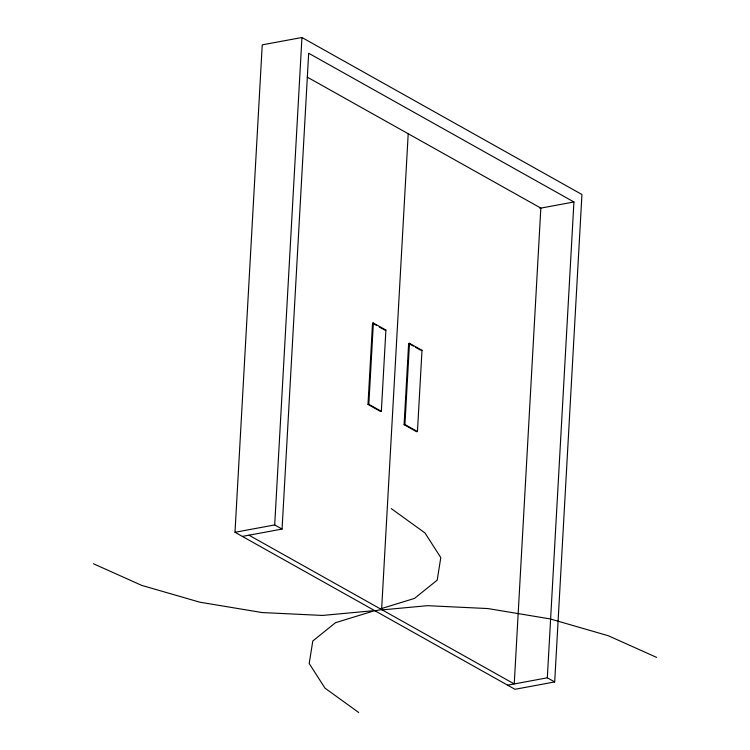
<?xml version="1.0" encoding="UTF-8"?>
<svg xmlns="http://www.w3.org/2000/svg" width="750" height="750" viewBox="0 0 750 750"><rect width="100%" height="100%" fill="white"/><g stroke="black" fill="none" stroke-linecap="round" stroke-linejoin="round"><path stroke-width="1.12" d="M234.994 532.284L262.238 44.85L301.95 37.5L581.944 194.503L554.691 681.938L514.988 689.297L234.994 532.284L274.697 524.934L282.066 529.069L308.672 53.241L573.928 201.975L547.322 677.812L554.691 681.938M274.697 524.934L301.95 37.5M367.997 404.438L372.534 323.203L373.369 323.044L385.894 330.066L381.347 411.309L380.522 411.459L367.997 404.438L368.822 404.288L381.347 411.309M368.822 404.288L373.369 323.044M408.206 133.734L381.609 609.562L374.991 610.791M404.1 424.688L408.647 343.444L409.472 343.294L421.997 350.316L417.45 431.55L416.625 431.709L404.1 424.688L404.925 424.528L417.45 431.55M404.925 424.528L409.472 343.294M380.494 608.869L414.525 598.397L437.194 580.144L440.803 557.597L424.978 532.95L391.284 508.612M539.888 208.284L573.928 201.975M385.894 330.066L385.069 330.225L379.284 326.981M421.172 350.466L421.997 350.316M242.362 536.419L282.066 529.069M507.619 685.163L547.322 677.812M382.003 609.909L427.509 605.681L487.856 608.559L550.144 618.909L608.269 635.728L656.541 657.356M93.459 563.756L141.731 585.394L199.856 602.203L262.144 612.562L322.491 615.441L375 610.556L335.475 622.716L312.806 640.969L309.197 663.516L325.022 688.172L358.716 712.5M307.209 77.1L540.834 208.106L514.237 683.934L248.972 535.191M372.534 323.203L376.397 325.359M408.647 343.444L413.456 346.144M415.387 347.222L420.206 349.931"/></g></svg>
